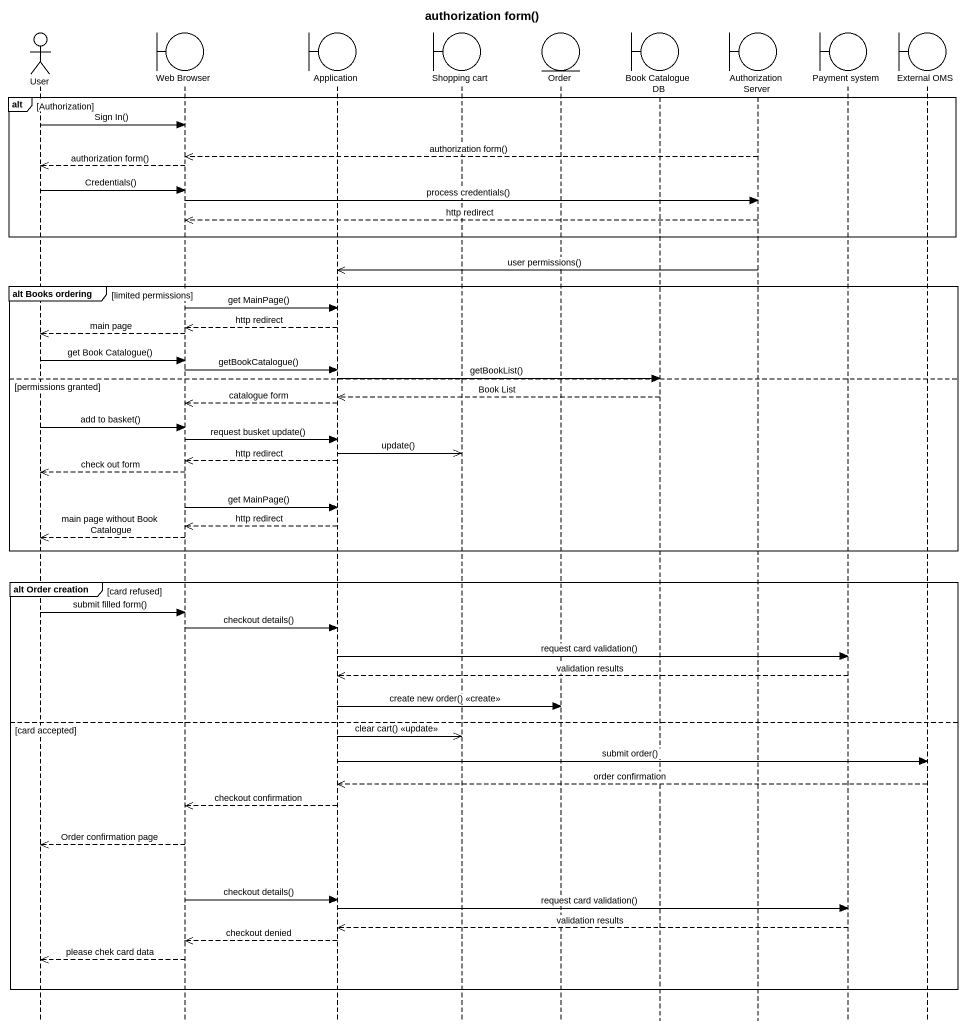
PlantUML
@startuml
title authorization form()
hide footbox
actor User
boundary "Web Browser" as Web_Browser
boundary Application
boundary "Shopping cart" as Shopping_cart
entity Order
boundary "Book Catalogue DB" as Book_Catalogue_DB
boundary "Authorization Server" as Authorization_Server
boundary "Payment system" as Payment_system
boundary "External OMS" as External_OMS

alt Authorization
  User -> Web_Browser : Sign In()
  Authorization_Server -->> Web_Browser : authorization form()
  Web_Browser -->> User : authorization form()
  User -> Web_Browser : Credentials()
  Web_Browser -> Authorization_Server : process credentials()
  Authorization_Server -->> Web_Browser : http redirect
end
Authorization_Server ->> Application : user permissions()
group alt Books ordering [limited permissions]
  Web_Browser -> Application : get MainPage()
  Application -->> Web_Browser : http redirect
  Web_Browser -->> User : main page
  User -> Web_Browser : get Book Catalogue()
  Web_Browser -> Application : getBookCatalogue()
  Application -> Book_Catalogue_DB : getBookList()
else permissions granted
  Book_Catalogue_DB -->> Application : Book List
  Application -->> Web_Browser : catalogue form
  User -> Web_Browser : add to basket()
  Web_Browser -> Application : request busket update()
  Application ->> Shopping_cart : update()
  Application -->> Web_Browser : http redirect
  Web_Browser -->> User : check out form
  Web_Browser -> Application : get MainPage()
  Application -->> Web_Browser : http redirect
  Web_Browser -->> User : main page without Book Catalogue
end
group alt Order creation [card refused]
  User -> Web_Browser : submit filled form()
  Web_Browser -> Application : checkout details()
  Application -> Payment_system : request card validation()
  Payment_system -->> Application : validation results
  Application -> Order : create new order() <<create>>
else card accepted
  Application ->> Shopping_cart : clear cart() <<update>>
  Application -> External_OMS : submit order()
  External_OMS -->> Application : order confirmation
  Application -->> Web_Browser : checkout confirmation
  Web_Browser -->> User : Order confirmation page
  Web_Browser -> Application : checkout details()
  Application -> Payment_system : request card validation()
  Payment_system -->> Application : validation results
  Application -->> Web_Browser : checkout denied
  Web_Browser -->> User : please chek card data
end
@enduml
